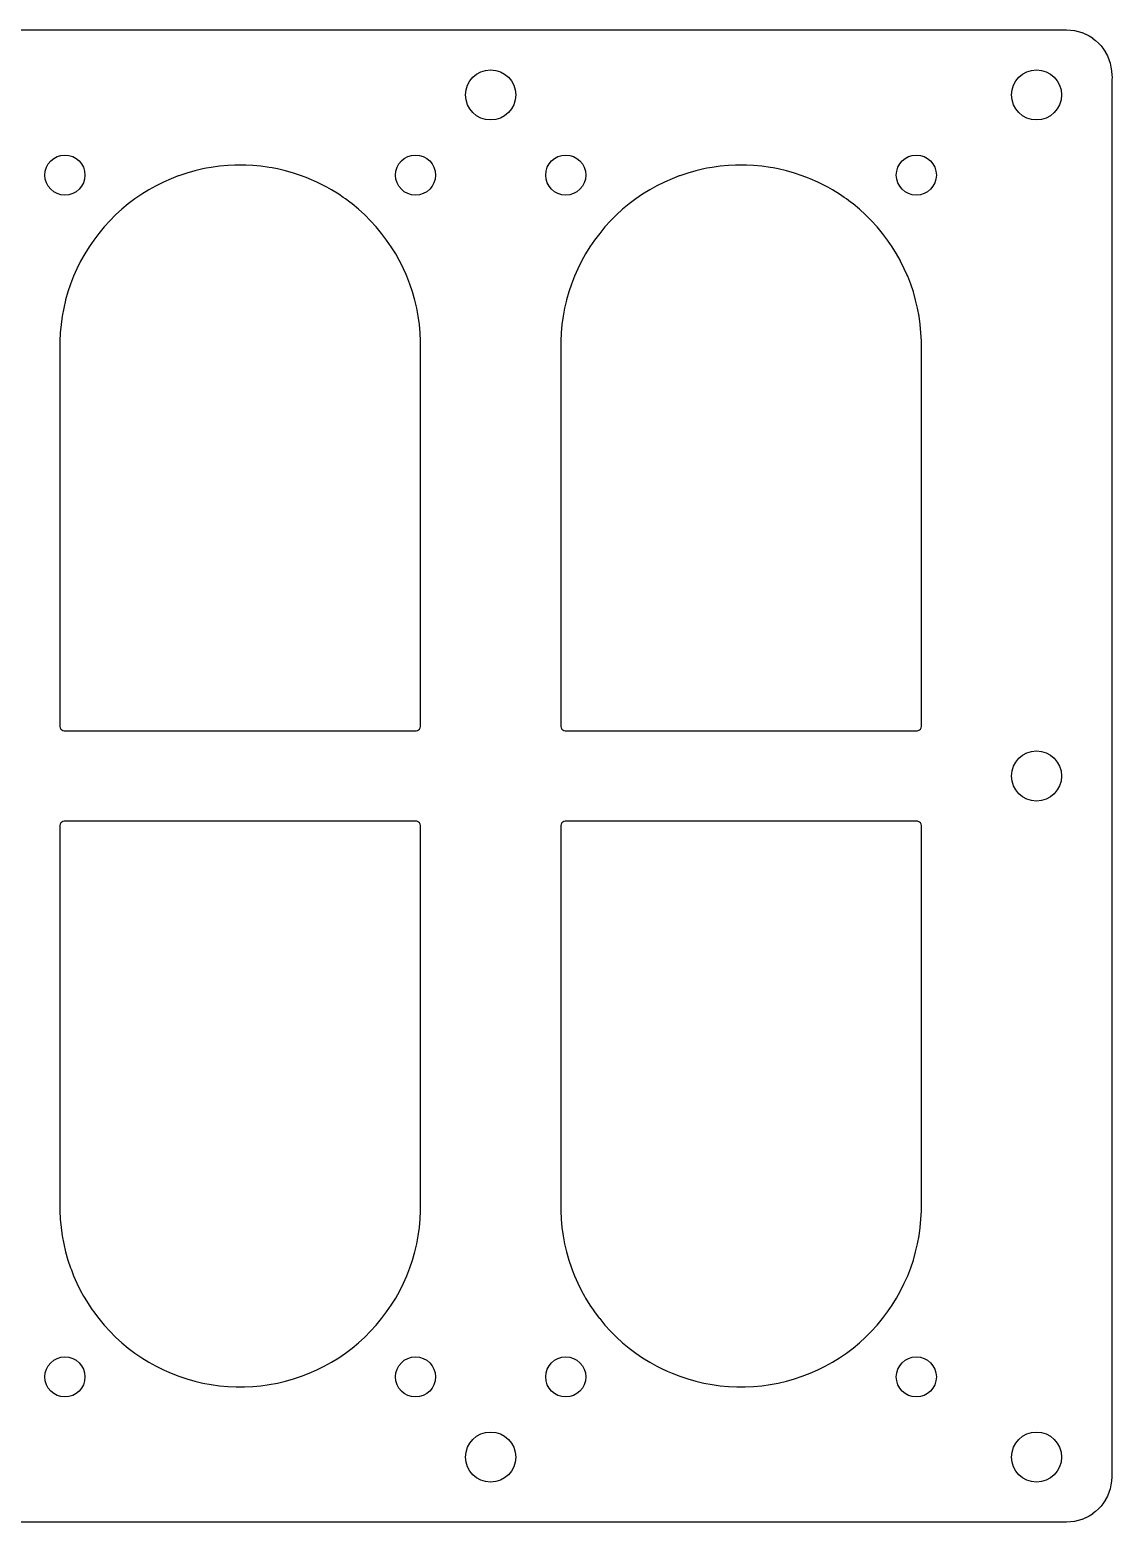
# Model space of a CAD drawing. Extents: x 51 to 275, y -199 to -51.
# Drawn here: x 166.5 to 274.5, y -199.5 to -50.5 of the extents above; entities that cross this region are included whole.
import ezdxf

# ---------------------------------------------------------------- set-up
doc = ezdxf.new("R2010")
doc.units = 0
doc.layers.add('BLACK', color=7, linetype='CONTINUOUS')

msp = doc.modelspace()

# ---------------------------------------------------------------- linework, layer by layer
at = {"layer": 'BLACK', "linetype": 'CONTINUOUS'}
for p, q in [((55.065892, -50.5005), (269.934108, -50.5005)), ((269.934108, -50.5005), (269.997294, -50.5005)), ((269.997294, -50.5005), (270.002702, -50.500617)), ((270.002702, -50.500617), (270.386771, -50.517386)), ((270.386771, -50.517386), (270.397506, -50.518326)), ((270.397506, -50.518326), (270.775971, -50.568152)), ((270.775971, -50.568152), (270.786597, -50.570025)), ((270.786597, -50.570025), (271.159284, -50.652648)), ((271.159284, -50.652648), (271.16971, -50.655442)), ((271.16971, -50.655442), (271.533765, -50.770227)), ((271.533765, -50.770227), (271.543911, -50.77392)), ((271.543911, -50.77392), (271.896578, -50.92)), ((271.896578, -50.92), (271.906369, -50.924566)), ((271.906369, -50.924566), (272.244942, -51.100816)), ((272.244942, -51.100816), (272.25431, -51.106224)), ((272.25431, -51.106224), (272.576244, -51.311318)), ((272.576244, -51.311318), (272.585105, -51.317523)), ((272.585105, -51.317523), (272.88793, -51.549889)), ((272.88793, -51.549889), (272.896217, -51.556843)), ((272.896217, -51.556843), (273.177635, -51.814715)), ((273.177635, -51.814715), (273.185284, -51.822364)), ((273.185284, -51.822364), (273.443156, -52.103782)), ((273.443156, -52.103782), (273.45011, -52.112069)), ((273.45011, -52.112069), (273.682476, -52.414894)), ((273.682476, -52.414894), (273.688681, -52.423755)), ((273.688681, -52.423755), (273.893775, -52.745689)), ((273.893775, -52.745689), (273.899183, -52.755057)), ((273.899183, -52.755057), (274.07543, -53.093623)), ((274.07543, -53.093623), (274.080002, -53.103427)), ((274.080002, -53.103427), (274.226075, -53.456078)), ((274.226075, -53.456078), (274.229775, -53.466244)), ((274.229775, -53.466244), (274.344554, -53.830278)), ((274.344554, -53.830278), (274.347354, -53.840727)), ((274.347354, -53.840727), (274.429971, -54.213389)), ((274.429971, -54.213389), (274.431849, -54.224042)), ((274.431849, -54.224042), (274.481671, -54.602473)), ((274.481671, -54.602473), (274.482614, -54.613249)), ((274.482614, -54.613249), (274.499382, -54.997297)), ((274.499382, -54.997297), (274.4995, -55.002706)), ((274.4995, -55.002706), (274.4995, -55.065891)), ((274.4995, -55.065891), (274.533608, -55.193185)), ((274.533608, -55.306814), (274.4995, -55.434108)), ((274.4995, -55.434108), (274.4995, -194.997293)), ((274.533608, -55.193185), (274.536719, -55.200696)), ((274.536719, -55.299304), (274.533608, -55.306814)), ((274.536719, -55.200696), (274.533976, -55.201832)), ((274.533976, -55.201832), (274.547084, -55.255942)), ((274.547084, -55.255942), (274.534608, -55.298429)), ((274.534608, -55.298429), (274.536719, -55.299304)), ((186.253239, -64.037913), (185.425022, -64.114659)), ((186.957134, -64.00537), (186.253239, -64.037913)), ((187.084115, -63.9995), (186.957134, -64.00537)), ((187.915885, -63.9995), (187.084115, -63.9995)), ((188.049681, -64.005685), (187.915885, -63.9995)), ((188.74676, -64.037913), (188.049681, -64.005685)), ((189.574977, -64.114659), (188.74676, -64.037913)), ((236.253239, -64.037913), (235.425022, -64.114659)), ((236.957134, -64.00537), (236.253239, -64.037913)), ((237.084115, -63.9995), (236.957134, -64.00537)), ((237.915885, -63.9995), (237.084115, -63.9995)), ((238.049681, -64.005685), (237.915885, -63.9995)), ((238.74676, -64.037913), (238.049681, -64.005685)), ((239.574977, -64.114659), (238.74676, -64.037913)), ((180.609649, -65.365275), (179.848767, -65.701238)), ((181.314476, -65.092223), (180.609649, -65.365275)), ((181.38527, -65.064798), (181.314476, -65.092223)), ((181.385283, -65.064793), (181.38527, -65.064797)), ((181.38527, -65.064797), (181.38527, -65.064798)), ((182.173911, -64.800472), (181.385283, -65.064793)), ((182.17394, -64.800463), (182.173911, -64.800472)), ((182.973927, -64.572847), (182.17394, -64.800463)), ((182.973934, -64.572845), (182.973927, -64.572847)), ((183.783593, -64.382415), (182.973934, -64.572845)), ((183.783607, -64.382412), (183.783593, -64.382415)), ((183.783613, -64.382411), (183.783607, -64.382412)), ((184.088625, -64.325394), (183.783613, -64.382411)), ((184.601223, -64.229573), (184.088625, -64.325394)), ((185.425001, -64.114661), (184.601223, -64.229573)), ((185.425022, -64.114659), (185.425001, -64.114661)), ((189.574998, -64.114661), (189.574977, -64.114659)), ((190.398776, -64.229573), (189.574998, -64.114661)), ((190.693203, -64.284611), (190.398776, -64.229573)), ((191.216387, -64.382411), (190.693203, -64.284611)), ((191.216396, -64.382413), (191.216387, -64.382411)), ((191.216406, -64.382415), (191.216396, -64.382413)), ((192.026065, -64.572845), (191.216406, -64.382415)), ((192.026072, -64.572847), (192.026065, -64.572845)), ((192.826059, -64.800463), (192.026072, -64.572847)), ((192.82607, -64.800466), (192.826059, -64.800463)), ((192.826079, -64.800469), (192.82607, -64.800466)), ((192.826087, -64.800471), (192.826079, -64.800469)), ((192.826088, -64.800472), (192.826087, -64.800471)), ((193.614716, -65.064793), (192.826088, -64.800472)), ((193.614721, -65.064795), (193.614716, -65.064793)), ((193.61473, -65.064798), (193.614721, -65.064795)), ((194.243358, -65.30833), (193.61473, -65.064798)), ((194.39035, -65.365275), (194.243358, -65.30833)), ((195.151232, -65.701238), (194.39035, -65.365275)), ((230.609649, -65.365275), (229.848767, -65.701238)), ((231.314476, -65.092223), (230.609649, -65.365275)), ((231.38527, -65.064798), (231.314476, -65.092223)), ((231.385283, -65.064793), (231.38527, -65.064797)), ((231.38527, -65.064797), (231.38527, -65.064798)), ((232.173911, -64.800472), (231.385283, -65.064793)), ((232.17394, -64.800463), (232.173911, -64.800472)), ((232.973927, -64.572847), (232.17394, -64.800463)), ((232.973934, -64.572845), (232.973927, -64.572847)), ((233.783593, -64.382415), (232.973934, -64.572845)), ((233.783607, -64.382412), (233.783593, -64.382415)), ((233.783613, -64.382411), (233.783607, -64.382412)), ((234.088625, -64.325394), (233.783613, -64.382411)), ((234.601223, -64.229573), (234.088625, -64.325394)), ((235.425001, -64.114661), (234.601223, -64.229573)), ((235.425022, -64.114659), (235.425001, -64.114661)), ((239.574998, -64.114661), (239.574977, -64.114659)), ((240.398776, -64.229573), (239.574998, -64.114661)), ((240.693203, -64.284611), (240.398776, -64.229573)), ((241.216387, -64.382411), (240.693203, -64.284611)), ((241.216396, -64.382413), (241.216387, -64.382411)), ((241.216406, -64.382415), (241.216396, -64.382413)), ((242.026065, -64.572845), (241.216406, -64.382415)), ((242.026072, -64.572847), (242.026065, -64.572845)), ((242.826059, -64.800463), (242.026072, -64.572847)), ((242.82607, -64.800466), (242.826059, -64.800463)), ((242.826079, -64.800469), (242.82607, -64.800466)), ((242.826087, -64.800471), (242.826079, -64.800469)), ((242.826088, -64.800472), (242.826087, -64.800471)), ((243.614716, -65.064793), (242.826088, -64.800472)), ((243.614721, -65.064795), (243.614716, -65.064793)), ((243.61473, -65.064798), (243.614721, -65.064795)), ((244.243358, -65.30833), (243.61473, -65.064798)), ((244.39035, -65.365275), (244.243358, -65.30833)), ((245.151232, -65.701238), (244.39035, -65.365275)), ((177.670368, -66.914599), (176.984155, -67.384665)), ((178.377538, -66.476738), (177.670368, -66.914599)), ((178.37756, -66.476725), (178.377538, -66.476738)), ((179.104186, -66.071997), (178.37756, -66.476725)), ((179.104223, -66.071977), (179.104186, -66.071997)), ((179.848767, -65.701238), (179.104223, -66.071977)), ((195.895776, -66.071977), (195.151232, -65.701238)), ((195.895813, -66.071997), (195.895776, -66.071977)), ((196.156463, -66.217178), (195.895813, -66.071997)), ((196.62245, -66.476731), (196.156463, -66.217178)), ((197.329635, -66.914601), (196.62245, -66.476731)), ((197.787106, -67.227976), (197.329635, -66.914601)), ((227.670368, -66.914599), (226.984155, -67.384665)), ((228.377538, -66.476738), (227.670368, -66.914599)), ((228.37756, -66.476725), (228.377538, -66.476738)), ((229.104186, -66.071997), (228.37756, -66.476725)), ((229.104223, -66.071977), (229.104186, -66.071997)), ((229.848767, -65.701238), (229.104223, -66.071977)), ((245.895776, -66.071977), (245.151232, -65.701238)), ((245.895813, -66.071997), (245.895776, -66.071977)), ((246.156463, -66.217178), (245.895813, -66.071997)), ((246.62245, -66.476731), (246.156463, -66.217178)), ((247.329635, -66.914601), (246.62245, -66.476731)), ((247.787106, -67.227976), (247.329635, -66.914601)), ((175.680471, -68.4173), (175.065829, -68.97762)), ((175.680486, -68.417288), (175.680471, -68.4173)), ((176.320374, -67.885931), (175.680486, -68.417288)), ((176.320416, -67.885898), (176.320374, -67.885931)), ((176.984155, -67.384665), (176.320416, -67.885898)), ((198.015844, -67.384665), (197.787106, -67.227976)), ((198.432237, -67.699111), (198.015844, -67.384665)), ((198.679608, -67.885917), (198.432237, -67.699111)), ((199.319516, -68.41729), (198.679608, -67.885917)), ((199.319528, -68.4173), (199.319516, -68.41729)), ((199.93417, -68.97762), (199.319528, -68.4173)), ((225.680471, -68.4173), (225.065829, -68.97762)), ((225.680486, -68.417288), (225.680471, -68.4173)), ((226.320374, -67.885931), (225.680486, -68.417288)), ((226.320416, -67.885898), (226.320374, -67.885931)), ((226.984155, -67.384665), (226.320416, -67.885898)), ((248.015844, -67.384665), (247.787106, -67.227976)), ((248.432237, -67.699111), (248.015844, -67.384665)), ((248.679608, -67.885917), (248.432237, -67.699111)), ((249.319516, -68.41729), (248.679608, -67.885917)), ((249.319528, -68.4173), (249.319516, -68.41729)), ((249.93417, -68.97762), (249.319528, -68.4173)), ((174.47762, -69.565829), (173.9173, -70.180471)), ((174.477669, -69.565778), (174.47762, -69.565829)), ((175.065778, -68.977669), (174.477669, -69.565778)), ((175.065829, -68.97762), (175.065778, -68.977669)), ((199.934185, -68.977634), (199.93417, -68.97762)), ((199.934201, -68.977649), (199.934185, -68.977634)), ((200.522351, -69.565799), (199.934201, -68.977649)), ((200.522366, -69.565815), (200.522351, -69.565799)), ((200.522379, -69.565829), (200.522366, -69.565815)), ((201.082699, -70.180471), (200.522379, -69.565829)), ((224.47762, -69.565829), (223.9173, -70.180471)), ((224.477669, -69.565778), (224.47762, -69.565829)), ((225.065778, -68.977669), (224.477669, -69.565778)), ((225.065829, -68.97762), (225.065778, -68.977669)), ((249.934185, -68.977634), (249.93417, -68.97762)), ((249.934201, -68.977649), (249.934185, -68.977634)), ((250.522351, -69.565799), (249.934201, -68.977649)), ((250.522366, -69.565815), (250.522351, -69.565799)), ((250.522379, -69.565829), (250.522366, -69.565815)), ((251.082699, -70.180471), (250.522379, -69.565829)), ((172.884665, -71.484155), (172.414599, -72.170368)), ((173.385898, -70.820416), (172.884665, -71.484155)), ((173.385931, -70.820374), (173.385898, -70.820416)), ((173.917288, -70.180486), (173.385931, -70.820374)), ((173.9173, -70.180471), (173.917288, -70.180486)), ((201.082705, -70.180478), (201.082699, -70.180471)), ((201.08271, -70.180484), (201.082705, -70.180478)), ((201.614083, -70.820392), (201.08271, -70.180484)), ((202.115336, -71.484158), (201.614083, -70.820392)), ((202.585399, -72.170365), (202.115336, -71.484158)), ((222.884665, -71.484155), (222.414599, -72.170368)), ((223.385898, -70.820416), (222.884665, -71.484155)), ((223.385931, -70.820374), (223.385898, -70.820416)), ((223.917288, -70.180486), (223.385931, -70.820374)), ((223.9173, -70.180471), (223.917288, -70.180486)), ((251.082705, -70.180478), (251.082699, -70.180471)), ((251.08271, -70.180484), (251.082705, -70.180478)), ((251.614083, -70.820392), (251.08271, -70.180484)), ((252.115336, -71.484158), (251.614083, -70.820392)), ((252.585399, -72.170365), (252.115336, -71.484158)), ((171.976725, -72.87756), (171.571997, -73.604186)), ((171.976738, -72.877538), (171.976725, -72.87756)), ((172.414599, -72.170368), (171.976738, -72.877538)), ((203.023269, -72.87755), (202.585399, -72.170365)), ((203.368705, -73.497727), (203.023269, -72.87755)), ((221.976725, -72.87756), (221.571997, -73.604186)), ((221.976738, -72.877538), (221.976725, -72.87756)), ((222.414599, -72.170368), (221.976738, -72.877538)), ((253.023269, -72.87755), (252.585399, -72.170365)), ((253.368705, -73.497727), (253.023269, -72.87755)), ((171.201238, -74.348767), (170.865275, -75.109649)), ((171.571977, -73.604223), (171.201238, -74.348767)), ((171.571997, -73.604186), (171.571977, -73.604223)), ((203.428002, -73.604186), (203.368705, -73.497727)), ((203.428022, -73.604223), (203.428002, -73.604186)), ((203.798761, -74.348767), (203.428022, -73.604223)), ((204.059, -74.938152), (203.798761, -74.348767)), ((221.201238, -74.348767), (220.865275, -75.109649)), ((221.571977, -73.604223), (221.201238, -74.348767)), ((221.571997, -73.604186), (221.571977, -73.604223)), ((253.428002, -73.604186), (253.368705, -73.497727)), ((253.428022, -73.604223), (253.428002, -73.604186)), ((253.798761, -74.348767), (253.428022, -73.604223)), ((254.059, -74.938152), (253.798761, -74.348767)), ((170.564793, -75.885283), (170.300472, -76.673911)), ((170.865275, -75.109649), (170.564793, -75.885283)), ((204.134732, -75.109668), (204.059, -74.938152)), ((204.435202, -75.88527), (204.134732, -75.109668)), ((204.699531, -76.673921), (204.435202, -75.88527)), ((220.564793, -75.885283), (220.300472, -76.673911)), ((220.865275, -75.109649), (220.564793, -75.885283)), ((254.134732, -75.109668), (254.059, -74.938152)), ((254.435202, -75.88527), (254.134732, -75.109668)), ((254.699531, -76.673921), (254.435202, -75.88527)), ((170.072845, -77.473934), (169.882415, -78.283593)), ((170.072847, -77.473927), (170.072845, -77.473934)), ((170.300463, -76.67394), (170.072847, -77.473927)), ((170.300472, -76.673911), (170.300463, -76.67394)), ((204.927155, -77.473938), (204.699531, -76.673921)), ((205.117589, -78.283613), (204.927155, -77.473938)), ((220.072845, -77.473934), (219.882415, -78.283593)), ((220.072847, -77.473927), (220.072845, -77.473934)), ((220.300463, -76.67394), (220.072847, -77.473927)), ((220.300472, -76.673911), (220.300463, -76.67394)), ((254.927155, -77.473938), (254.699531, -76.673921)), ((255.117589, -78.283613), (254.927155, -77.473938)), ((169.882415, -78.283593), (169.729573, -79.101223)), ((205.270426, -79.10122), (205.117589, -78.283613)), ((219.882415, -78.283593), (219.729573, -79.101223)), ((255.270426, -79.10122), (255.117589, -78.283613)), ((169.614659, -79.925022), (169.537913, -80.753239)), ((169.614661, -79.925001), (169.614659, -79.925022)), ((169.729573, -79.101223), (169.614661, -79.925001)), ((205.38534, -79.925013), (205.270426, -79.10122)), ((205.462086, -80.753234), (205.38534, -79.925013)), ((219.614659, -79.925022), (219.537913, -80.753239)), ((219.614661, -79.925001), (219.614659, -79.925022)), ((219.729573, -79.101223), (219.614661, -79.925001)), ((255.38534, -79.925013), (255.270426, -79.10122)), ((255.462086, -80.753234), (255.38534, -79.925013)), ((169.537913, -80.753239), (169.4995, -81.584118)), ((169.4995, -81.584118), (169.4995, -120.065891)), ((205.5005, -81.584115), (205.462086, -80.753234)), ((205.5005, -81.584118), (205.5005, -81.584115)), ((205.5005, -81.934108), (205.5005, -81.584118)), ((205.5005, -120.065892), (205.5005, -81.934108)), ((219.537913, -80.753239), (219.4995, -81.584118)), ((219.4995, -81.584118), (219.4995, -120.065891)), ((255.5005, -81.584115), (255.462086, -80.753234)), ((255.5005, -81.934108), (255.5005, -81.584115)), ((255.5005, -120.065892), (255.5005, -81.934108)), ((169.4995, -120.065891), (169.533608, -120.193187)), ((169.533608, -120.193187), (169.566554, -120.25025)), ((169.566554, -120.25025), (169.5995, -120.307314)), ((169.5995, -120.307314), (169.692686, -120.4005)), ((169.692686, -120.4005), (169.806814, -120.466392)), ((169.806814, -120.466392), (169.934108, -120.5005)), ((169.934108, -120.5005), (169.93411, -120.5005)), ((169.93411, -120.5005), (205.06589, -120.5005)), ((205.06589, -120.5005), (205.065892, -120.5005)), ((205.065892, -120.5005), (205.193186, -120.466392)), ((205.193186, -120.466392), (205.307314, -120.4005)), ((205.307314, -120.4005), (205.4005, -120.307314)), ((205.4005, -120.307314), (205.466392, -120.193186)), ((205.466392, -120.193186), (205.5005, -120.065892)), ((219.4995, -120.065891), (219.533608, -120.193187)), ((219.533608, -120.193187), (219.566554, -120.25025)), ((219.566554, -120.25025), (219.5995, -120.307314)), ((219.5995, -120.307314), (219.692686, -120.4005)), ((219.692686, -120.4005), (219.806814, -120.466392)), ((219.806814, -120.466392), (219.934108, -120.5005)), ((219.934108, -120.5005), (219.93411, -120.5005)), ((219.93411, -120.5005), (255.06589, -120.5005)), ((255.06589, -120.5005), (255.065892, -120.5005)), ((255.065892, -120.5005), (255.193186, -120.466392)), ((255.193186, -120.466392), (255.307314, -120.4005)), ((255.307314, -120.4005), (255.4005, -120.307314)), ((255.4005, -120.307314), (255.466392, -120.193186)), ((255.466392, -120.193186), (255.5005, -120.065892)), ((169.692683, -129.599502), (169.599502, -129.692683)), ((169.692686, -129.5995), (169.692683, -129.599502)), ((169.806812, -129.533608), (169.692686, -129.5995)), ((169.934108, -129.4995), (169.806812, -129.533608)), ((170.065892, -129.4995), (169.934108, -129.4995)), ((205.065892, -129.4995), (170.065892, -129.4995)), ((205.129539, -129.516554), (205.065892, -129.4995)), ((205.193187, -129.533608), (205.129539, -129.516554)), ((205.25025, -129.566554), (205.193187, -129.533608)), ((205.307314, -129.5995), (205.25025, -129.566554)), ((205.4005, -129.692686), (205.307314, -129.5995)), ((219.692683, -129.599502), (219.599502, -129.692683)), ((219.692686, -129.5995), (219.692683, -129.599502)), ((219.806812, -129.533608), (219.692686, -129.5995)), ((219.934108, -129.4995), (219.806812, -129.533608)), ((220.065892, -129.4995), (219.934108, -129.4995)), ((255.065892, -129.4995), (220.065892, -129.4995)), ((255.129539, -129.516554), (255.065892, -129.4995)), ((255.193187, -129.533608), (255.129539, -129.516554)), ((255.25025, -129.566554), (255.193187, -129.533608)), ((255.307314, -129.5995), (255.25025, -129.566554)), ((255.4005, -129.692686), (255.307314, -129.5995)), ((169.533608, -129.806812), (169.4995, -129.934108)), ((169.4995, -129.934108), (169.4995, -168.415881)), ((169.5995, -129.692686), (169.533608, -129.806812)), ((169.599502, -129.692683), (169.5995, -129.692686)), ((205.466392, -129.806814), (205.4005, -129.692686)), ((205.5005, -129.934108), (205.466392, -129.806814)), ((205.5005, -167.934108), (205.5005, -129.934108)), ((219.533608, -129.806812), (219.4995, -129.934108)), ((219.4995, -129.934108), (219.4995, -168.415881)), ((219.5995, -129.692686), (219.533608, -129.806812)), ((219.599502, -129.692683), (219.5995, -129.692686)), ((255.466392, -129.806814), (255.4005, -129.692686)), ((255.5005, -129.934108), (255.466392, -129.806814)), ((255.5005, -167.934108), (255.5005, -129.934108)), ((205.5005, -168), (205.5005, -167.934108)), ((205.5005, -168.415885), (205.5005, -168)), ((255.5005, -168), (255.5005, -167.934108)), ((255.5005, -168.415885), (255.5005, -168)), ((169.4995, -168.415881), (169.537913, -169.24676)), ((169.537913, -169.24676), (169.614659, -170.074977)), ((205.38534, -170.074987), (205.462086, -169.246766)), ((205.462086, -169.246766), (205.5005, -168.415885)), ((219.4995, -168.415881), (219.537913, -169.24676)), ((219.537913, -169.24676), (219.614659, -170.074977)), ((255.38534, -170.074987), (255.462086, -169.246766)), ((255.462086, -169.246766), (255.5005, -168.415885)), ((169.614659, -170.074977), (169.614661, -170.074998)), ((169.614661, -170.074998), (169.729573, -170.898776)), ((169.729573, -170.898776), (169.882415, -171.716406)), ((205.117589, -171.716387), (205.270426, -170.89878)), ((205.270426, -170.89878), (205.38534, -170.074987)), ((219.614659, -170.074977), (219.614661, -170.074998)), ((219.614661, -170.074998), (219.729573, -170.898776)), ((219.729573, -170.898776), (219.882415, -171.716406)), ((255.117589, -171.716387), (255.270426, -170.89878)), ((255.270426, -170.89878), (255.38534, -170.074987)), ((169.882415, -171.716406), (170.072845, -172.526065)), ((170.072845, -172.526065), (170.072847, -172.526072)), ((170.072847, -172.526072), (170.300463, -173.326059)), ((204.699531, -173.326079), (204.927155, -172.526062)), ((204.927155, -172.526062), (205.117589, -171.716387)), ((219.882415, -171.716406), (220.072845, -172.526065)), ((220.072845, -172.526065), (220.072847, -172.526072)), ((220.072847, -172.526072), (220.300463, -173.326059)), ((254.699531, -173.326079), (254.927155, -172.526062)), ((254.927155, -172.526062), (255.117589, -171.716387)), ((170.300463, -173.326059), (170.300469, -173.326079)), ((170.300469, -173.326079), (170.564798, -174.11473)), ((170.564798, -174.11473), (170.643575, -174.318076)), ((170.643575, -174.318076), (170.865275, -174.89035)), ((204.134732, -174.890332), (204.435202, -174.11473)), ((204.435202, -174.11473), (204.699531, -173.326079)), ((220.300463, -173.326059), (220.300469, -173.326079)), ((220.300469, -173.326079), (220.564798, -174.11473)), ((220.564798, -174.11473), (220.643575, -174.318076)), ((220.643575, -174.318076), (220.865275, -174.89035)), ((254.134732, -174.890332), (254.435202, -174.11473)), ((254.435202, -174.11473), (254.699531, -173.326079)), ((170.865275, -174.89035), (171.201238, -175.651232)), ((171.201238, -175.651232), (171.571977, -176.395776)), ((203.428011, -176.395798), (203.798763, -175.651229)), ((203.798763, -175.651229), (204.134732, -174.890332)), ((220.865275, -174.89035), (221.201238, -175.651232)), ((221.201238, -175.651232), (221.571977, -176.395776)), ((253.428011, -176.395798), (253.798763, -175.651229)), ((253.798763, -175.651229), (254.134732, -174.890332)), ((171.571977, -176.395776), (171.571997, -176.395813)), ((171.571997, -176.395813), (171.8701, -176.93101)), ((171.8701, -176.93101), (171.976731, -177.12245)), ((171.976731, -177.12245), (172.414601, -177.829635)), ((202.585399, -177.829635), (203.023269, -177.12245)), ((203.023269, -177.12245), (203.428011, -176.395798)), ((221.571977, -176.395776), (221.571997, -176.395813)), ((221.571997, -176.395813), (221.8701, -176.93101)), ((221.8701, -176.93101), (221.976731, -177.12245)), ((221.976731, -177.12245), (222.414601, -177.829635)), ((252.585399, -177.829635), (253.023269, -177.12245)), ((253.023269, -177.12245), (253.428011, -176.395798)), ((172.414601, -177.829635), (172.727976, -178.287106)), ((172.727976, -178.287106), (172.884665, -178.515844)), ((172.884665, -178.515844), (173.34848, -179.130033)), ((201.614083, -179.179608), (202.115336, -178.515842)), ((202.115336, -178.515842), (202.585399, -177.829635)), ((222.414601, -177.829635), (222.727976, -178.287106)), ((222.727976, -178.287106), (222.884665, -178.515844)), ((222.884665, -178.515844), (223.34848, -179.130033)), ((251.614083, -179.179608), (252.115336, -178.515842)), ((252.115336, -178.515842), (252.585399, -177.829635)), ((173.34848, -179.130033), (173.385917, -179.179608)), ((173.385917, -179.179608), (173.385928, -179.179622)), ((173.385928, -179.179622), (173.385931, -179.179625)), ((173.385931, -179.179625), (173.917288, -179.819513)), ((173.917288, -179.819513), (173.9173, -179.819528)), ((173.9173, -179.819528), (174.47762, -180.43417)), ((200.522351, -180.434201), (201.08271, -179.819516)), ((201.08271, -179.819516), (201.614083, -179.179608)), ((223.34848, -179.130033), (223.385917, -179.179608)), ((223.385917, -179.179608), (223.385928, -179.179622)), ((223.385928, -179.179622), (223.385931, -179.179625)), ((223.385931, -179.179625), (223.917288, -179.819513)), ((223.917288, -179.819513), (223.9173, -179.819528)), ((223.9173, -179.819528), (224.47762, -180.43417)), ((250.522351, -180.434201), (251.08271, -179.819516)), ((251.08271, -179.819516), (251.614083, -179.179608)), ((174.47762, -180.43417), (174.477634, -180.434185)), ((174.477634, -180.434185), (174.477649, -180.434201)), ((174.477649, -180.434201), (175.065799, -181.022351)), ((175.065799, -181.022351), (175.065815, -181.022366)), ((175.065815, -181.022366), (175.065829, -181.022379)), ((175.065829, -181.022379), (175.680471, -181.582699)), ((175.680471, -181.582699), (175.680478, -181.582705)), ((175.680478, -181.582705), (175.680484, -181.58271)), ((175.680484, -181.58271), (176.320392, -182.114083)), ((198.679608, -182.114083), (199.319516, -181.58271)), ((199.319516, -181.58271), (199.934201, -181.022351)), ((199.934201, -181.022351), (200.522351, -180.434201)), ((224.47762, -180.43417), (224.477634, -180.434185)), ((224.477634, -180.434185), (224.477649, -180.434201)), ((224.477649, -180.434201), (225.065799, -181.022351)), ((225.065799, -181.022351), (225.065815, -181.022366)), ((225.065815, -181.022366), (225.065829, -181.022379)), ((225.065829, -181.022379), (225.680471, -181.582699)), ((225.680471, -181.582699), (225.680478, -181.582705)), ((225.680478, -181.582705), (225.680484, -181.58271)), ((225.680484, -181.58271), (226.320392, -182.114083)), ((248.679608, -182.114083), (249.319516, -181.58271)), ((249.319516, -181.58271), (249.934201, -181.022351)), ((249.934201, -181.022351), (250.522351, -180.434201)), ((176.320392, -182.114083), (176.984158, -182.615336)), ((176.984158, -182.615336), (177.670365, -183.085399)), ((177.670365, -183.085399), (178.37755, -183.523269)), ((196.62245, -183.523269), (197.329635, -183.085399)), ((197.329635, -183.085399), (198.015842, -182.615336)), ((198.015842, -182.615336), (198.679608, -182.114083)), ((226.320392, -182.114083), (226.984158, -182.615336)), ((226.984158, -182.615336), (227.670365, -183.085399)), ((227.670365, -183.085399), (228.37755, -183.523269)), ((246.62245, -183.523269), (247.329635, -183.085399)), ((247.329635, -183.085399), (248.015842, -182.615336)), ((248.015842, -182.615336), (248.679608, -182.114083)), ((178.37755, -183.523269), (179.104202, -183.928011)), ((179.104202, -183.928011), (179.10421, -183.928015)), ((179.10421, -183.928015), (179.104223, -183.928022)), ((179.104223, -183.928022), (179.837651, -184.293226)), ((179.837651, -184.293226), (179.848771, -184.298763)), ((179.848771, -184.298763), (180.134275, -184.424825)), ((180.134275, -184.424825), (180.609649, -184.634724)), ((180.609649, -184.634724), (180.609656, -184.634726)), ((180.609656, -184.634726), (180.609668, -184.634732)), ((180.609668, -184.634732), (181.38527, -184.935202)), ((193.61473, -184.935202), (194.390332, -184.634732)), ((194.390332, -184.634732), (195.151229, -184.298763)), ((195.151229, -184.298763), (195.895798, -183.928011)), ((195.895798, -183.928011), (196.62245, -183.523269)), ((228.37755, -183.523269), (229.104202, -183.928011)), ((229.104202, -183.928011), (229.10421, -183.928015)), ((229.10421, -183.928015), (229.104223, -183.928022)), ((229.104223, -183.928022), (229.837651, -184.293226)), ((229.837651, -184.293226), (229.848771, -184.298763)), ((229.848771, -184.298763), (230.134275, -184.424825)), ((230.134275, -184.424825), (230.609649, -184.634724)), ((230.609649, -184.634724), (230.609656, -184.634726)), ((230.609656, -184.634726), (230.609668, -184.634732)), ((230.609668, -184.634732), (231.38527, -184.935202)), ((243.61473, -184.935202), (244.390332, -184.634732)), ((244.390332, -184.634732), (245.151229, -184.298763)), ((245.151229, -184.298763), (245.895798, -183.928011)), ((245.895798, -183.928011), (246.62245, -183.523269)), ((181.38527, -184.935202), (182.173921, -185.199531)), ((182.173921, -185.199531), (182.973938, -185.427155)), ((182.973938, -185.427155), (183.783613, -185.617589)), ((183.783613, -185.617589), (184.60122, -185.770426)), ((184.60122, -185.770426), (185.425013, -185.88534)), ((185.425013, -185.88534), (186.253234, -185.962086)), ((186.253234, -185.962086), (187.084115, -186.0005)), ((187.084115, -186.0005), (187.084118, -186.0005)), ((187.084118, -186.0005), (187.915882, -186.0005)), ((187.915882, -186.0005), (187.915885, -186.0005)), ((187.915885, -186.0005), (188.746766, -185.962086)), ((188.746766, -185.962086), (189.574987, -185.88534)), ((189.574987, -185.88534), (190.39878, -185.770426)), ((190.39878, -185.770426), (191.216387, -185.617589)), ((191.216387, -185.617589), (192.026062, -185.427155)), ((192.026062, -185.427155), (192.826079, -185.199531)), ((192.826079, -185.199531), (193.61473, -184.935202)), ((231.38527, -184.935202), (232.173921, -185.199531)), ((232.173921, -185.199531), (232.973938, -185.427155)), ((232.973938, -185.427155), (233.783613, -185.617589)), ((233.783613, -185.617589), (234.60122, -185.770426)), ((234.60122, -185.770426), (235.425013, -185.88534)), ((235.425013, -185.88534), (236.253234, -185.962086)), ((236.253234, -185.962086), (237.084115, -186.0005)), ((237.084115, -186.0005), (237.084118, -186.0005)), ((237.084118, -186.0005), (237.915882, -186.0005)), ((237.915882, -186.0005), (237.915885, -186.0005)), ((237.915885, -186.0005), (238.746766, -185.962086)), ((238.746766, -185.962086), (239.574987, -185.88534)), ((239.574987, -185.88534), (240.39878, -185.770426)), ((240.39878, -185.770426), (241.216387, -185.617589)), ((241.216387, -185.617589), (242.026062, -185.427155)), ((242.026062, -185.427155), (242.826079, -185.199531)), ((242.826079, -185.199531), (243.61473, -184.935202)), ((274.499382, -195.002702), (274.482614, -195.38675)), ((274.4995, -194.997293), (274.499382, -195.002702)), ((274.226075, -196.543921), (274.080002, -196.896572)), ((274.229775, -196.533755), (274.226075, -196.543921)), ((274.344554, -196.169721), (274.229775, -196.533755)), ((274.347354, -196.159272), (274.344554, -196.169721)), ((274.429971, -195.78661), (274.347354, -196.159272)), ((274.431849, -195.775957), (274.429971, -195.78661)), ((274.481671, -195.397526), (274.431849, -195.775957)), ((274.482614, -195.38675), (274.481671, -195.397526)), ((273.443156, -197.896217), (273.185284, -198.177635)), ((273.45011, -197.88793), (273.443156, -197.896217)), ((273.682476, -197.585105), (273.45011, -197.88793)), ((273.688681, -197.576244), (273.682476, -197.585105)), ((273.893775, -197.25431), (273.688681, -197.576244)), ((273.899183, -197.244942), (273.893775, -197.25431)), ((274.07543, -196.906376), (273.899183, -197.244942)), ((274.080002, -196.896572), (274.07543, -196.906376)), ((269.997294, -199.4995), (55.002706, -199.4995)), ((270.002703, -199.499382), (269.997294, -199.4995)), ((270.38675, -199.482614), (270.002703, -199.499382)), ((270.397526, -199.481671), (270.38675, -199.482614)), ((270.775957, -199.431849), (270.397526, -199.481671)), ((270.78661, -199.429971), (270.775957, -199.431849)), ((271.159272, -199.347354), (270.78661, -199.429971)), ((271.169721, -199.344554), (271.159272, -199.347354)), ((271.533755, -199.229775), (271.169721, -199.344554)), ((271.543921, -199.226075), (271.533755, -199.229775)), ((271.896572, -199.080002), (271.543921, -199.226075)), ((271.906376, -199.07543), (271.896572, -199.080002)), ((272.244942, -198.899183), (271.906376, -199.07543)), ((272.25431, -198.893775), (272.244942, -198.899183)), ((272.576244, -198.688681), (272.25431, -198.893775)), ((272.585105, -198.682476), (272.576244, -198.688681)), ((272.88793, -198.45011), (272.585105, -198.682476)), ((272.896217, -198.443156), (272.88793, -198.45011)), ((273.177635, -198.185284), (272.896217, -198.443156)), ((273.185284, -198.177635), (273.177635, -198.185284))]:
    msp.add_line(p, q, dxfattribs=at)
at = {"layer": 'BLACK'}
for centre, radius in [((212.5, -57), 2.5), ((267, -57), 2.5), ((170, -65), 2), ((205, -65), 2), ((220, -65), 2), ((255, -65), 2), ((267, -125), 2.5), ((170, -185), 2), ((205, -185), 2), ((220, -185), 2), ((255, -185), 2), ((212.5, -193), 2.5), ((267, -193), 2.5)]:
    msp.add_circle(centre, radius, dxfattribs=at)
at = {"layer": 'WHITE'}
for centre, radius in [((212.5, -57), 2.5), ((267, -57), 2.5), ((170, -65), 2), ((205, -65), 2), ((220, -65), 2), ((255, -65), 2), ((267, -125), 2.5), ((170, -185), 2), ((205, -185), 2), ((220, -185), 2), ((255, -185), 2), ((212.5, -193), 2.5), ((267, -193), 2.5)]:
    msp.add_circle(centre, radius, dxfattribs=at)

doc.saveas('drawing.dxf')
